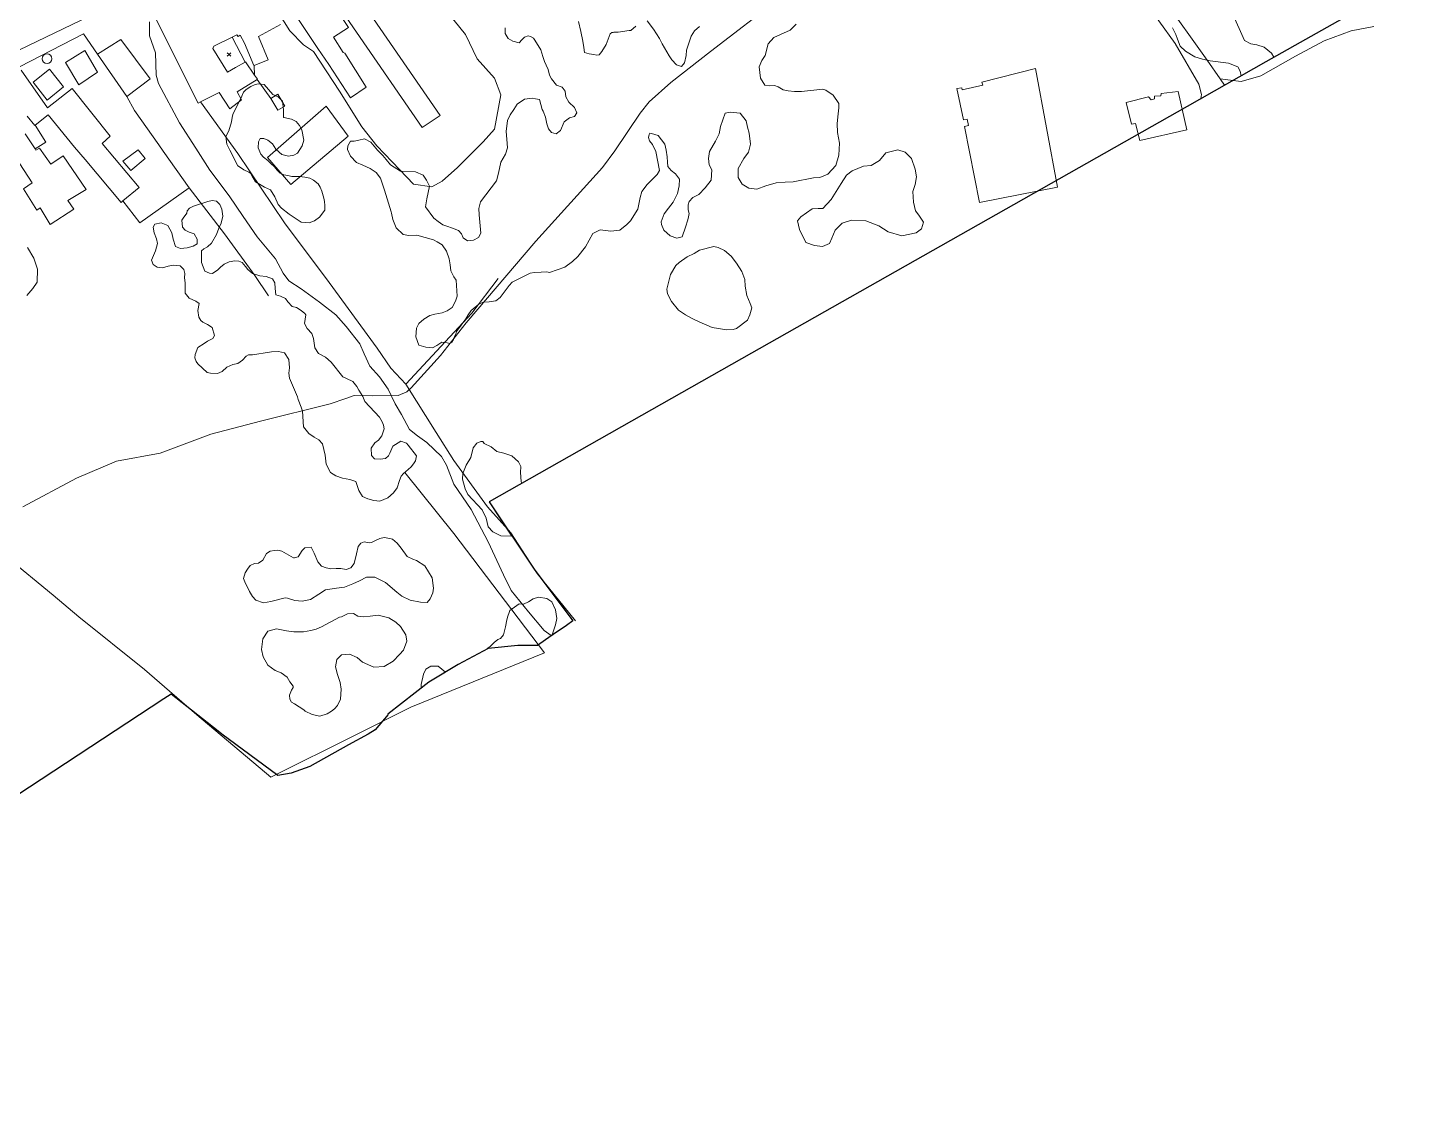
# Model space of a CAD drawing. Header units: metres. Extents: x 4652992 to 4879070, y 2074171 to 2309877.
# Drawn here: x 4653204.8 to 4653426, y 2306194.3 to 2306363.3 of the extents above; entities that cross this region are included whole.
import ezdxf

# ---------------------------------------------------------------- set-up
doc = ezdxf.new("R2010")
doc.units = ezdxf.units.M
doc.header["$MEASUREMENT"] = 0
doc.linetypes.add('DGN Style 3', pattern=[92.779933, 66.271381, -26.508552])
doc.layers.get('0').update_dxf_attribs({"color": 4, "lineweight": 0})
for name, color, linetype, lineweight in [('Level 1', 2, 'Continuous', 0), ('Level 18', 5, 'Continuous', 0), ('Level 19', 38, 'DGN Style 3', 0), ('Level 20', 30, 'DGN Style 3', 0), ('Level 30', 5, 'Continuous', 0), ('Level 31', 38, 'Continuous', 0), ('Level 35', 4, 'Continuous', 0), ('Level 37', 3, 'Continuous', 0), ('Level 38', 3, 'Continuous', 0), ('Level 40', 1, 'Continuous', 0), ('Level 53', 5, 'Continuous', 0), ('Level 61', 4, 'Continuous', 0), ('Level 62', 4, 'Continuous', 0), ('Level 63', 3, 'Continuous', 0)]:
    doc.layers.add(name, color=color, linetype=linetype, lineweight=lineweight)
doc.layers.add('Limite', color=38, linetype='Continuous', lineweight=0, plot=False)

# ---------------------------------------------------------------- blocks, each defined once
blk = doc.blocks.new('POSTE')
at = {"color": 0, "linetype": 'ByBlock', "lineweight": -2}
blk.add_circle((0, 0), 0.770001, dxfattribs=at)
blk = doc.blocks.new('COTA')
at = {"color": 0, "linetype": 'ByBlock', "lineweight": -2, "ltscale": 10}
for p, q in [((0, 0), (-1.419522, -1.408457)), ((-1.408457, 1.419522), (0, 0)), ((1.419522, 1.408457), (0, 0)), ((0, 0), (1.408457, -1.419522))]:
    blk.add_line(p, q, dxfattribs=at)

msp = doc.modelspace()

# ---------------------------------------------------------------- linework, layer by layer
at = {"layer": 'Level 1'}
msp.add_polyline3d([(4653204.031679, 2306287.321902, 1454), (4653212.556277, 2306291.873476, 1453.24), (4653218.892702, 2306294.593691, 1453.04), (4653225.828676, 2306295.867312, 1453), (4653233.86011, 2306298.854311, 1452.08), (4653241.747683, 2306300.944887, 1451.8), (4653252.773073, 2306303.707522, 1452), (4653255.267275, 2306304.540285, 1451.5), (4653256.621096, 2306304.982912, 1451.36), (4653257.82593, 2306305.062685, 1451.36), (4653259.555727, 2306304.946902, 1451.34), (4653263.562502, 2306305.03229, 1451.3), (4653264.934084, 2306305.565493, 1451.3), (4653265.624331, 2306306.21509, 1451.3), (4653270.271914, 2306311.345522, 1451.24), (4653274.351076, 2306316.518313, 1451), (4653285.403078, 2306329.505312, 1450), (4653296.014895, 2306341.201296, 1449), (4653297.978884, 2306343.823733, 1448), (4653301.968874, 2306349.833681, 1447.64), (4653303.383303, 2306351.627505, 1447.5), (4653306.858889, 2306354.682314, 1447.4), (4653313.14789, 2306359.589907, 1447), (4653324.294314, 2306368.19208, 1446.44)], dxfattribs=at)
at = {"layer": 'Level 18', "color": 30}
msp.add_polyline3d([(4653340.408606, 2306435.190254, 1450.775027), (4653339.851278, 2306434.783627, 1450.823791), (4653328.206245, 2306428.939916, 1451.407923), (4653321.815818, 2306425.509451, 1451.534385), (4653308.189986, 2306418.085794, 1452.056872), (4653297.661772, 2306411.918107, 1452.390297), (4653285.045483, 2306404.534946, 1453.098137), (4653275.460515, 2306399.226903, 1453.6304), (4653266.195523, 2306393.92863, 1454.245503), (4653258.784715, 2306389.572793, 1454.653805), (4653257.704994, 2306388.938167, 1454.711617), (4653257.288772, 2306388.711438, 1454.750172), (4653250.64433, 2306385.092011, 1455.29055), (4653248.661377, 2306383.855744, 1455.491051), (4653241.661704, 2306379.491816, 1455.878219), (4653235.19862, 2306375.462423, 1456.464015), (4653221.741491, 2306368.704719, 1457.398463), (4653196.330299, 2306356.425816, 1459.267116)], dxfattribs=at)
at = {"layer": 'Level 19', "linetype": 'DGN Style 3'}
for points in [[(4653343.339358, 2306437.328532, 1450.681655), (4653344.534297, 2306434.210698, 1451.012283), (4653352.204446, 2306422.832644, 1450.718973), (4653359.718696, 2306410.303063, 1449.495199), (4653366.41981, 2306396.825593, 1447.533772), (4653369.58268, 2306391.317311, 1446.854991), (4653374.864714, 2306382.520498, 1446.011943), (4653376.84478, 2306379.30609, 1445.761241), (4653379.048791, 2306375.984715, 1445.590678), (4653384.067033, 2306369.223579, 1445.763451), (4653391.951384, 2306358.221065, 1446.983076), (4653393.985099, 2306355.265102, 1447.295351), (4653394.691287, 2306354.238672, 1447.403785)], [(4653390.940933, 2306352.113971, 1447.372605), (4653391.025296, 2306352.754334, 1447.31436), (4653390.635454, 2306354.435633, 1447.1487), (4653386.875346, 2306360.881392, 1446.320753), (4653380.425064, 2306369.792, 1445.757188), (4653377.437346, 2306373.940986, 1445.66634), (4653375.888661, 2306376.172091, 1445.549727), (4653373.151614, 2306380.564029, 1445.919298), (4653369.523049, 2306386.254513, 1446.37496), (4653363.786217, 2306396.055738, 1447.570466), (4653359.157889, 2306405.185039, 1448.951366), (4653356.122432, 2306411.44797, 1449.681642), (4653353.703472, 2306416.084423, 1450.18361), (4653350.130436, 2306421.605748, 1450.683099), (4653346.570416, 2306426.485693, 1450.849069), (4653342.356613, 2306432.746426, 1450.984057), (4653340.408606, 2306435.190254, 1450.775027)]]:
    msp.add_polyline3d(points, dxfattribs=at)
at = {"layer": 'Level 20', "linetype": 'Continuous'}
for points in [[(4653287.869029, 2306266.898206, 1454.889867), (4653286.748231, 2306267.726748, 1454.889867), (4653284.27249, 2306270.697881, 1454.889867), (4653281.512225, 2306274.066269, 1455.089867), (4653280.273754, 2306276.545296, 1455.089867), (4653277.86825, 2306281.770256, 1455.089867), (4653275.149237, 2306286.927525, 1454.889867), (4653272.396305, 2306290.947994, 1454.489867), (4653271.257434, 2306293.937462, 1454.289867), (4653270.458429, 2306295.305801, 1454.089867), (4653268.114887, 2306297.537278, 1453.689867), (4653266.625571, 2306298.589348, 1453.289867), (4653265.369454, 2306299.637434, 1452.689867), (4653264.123049, 2306301.994846, 1452.289867), (4653263.123073, 2306303.661516, 1451.889867), (4653262.000511, 2306306.028435, 1451.889867), (4653260.617189, 2306307.971721, 1452.089867), (4653259.080622, 2306309.673016, 1452.289867), (4653258.165166, 2306311.594141, 1452.689867), (4653257.476615, 2306313.189658, 1452.889867), (4653255.336203, 2306315.970393, 1453.089867), (4653253.7055, 2306317.804451, 1453.489867), (4653251.124861, 2306319.824468, 1454.089867), (4653248.204155, 2306321.949089, 1454.489867), (4653246.253597, 2306323.192744, 1454.889867), (4653245.335263, 2306324.394657, 1455.089867), (4653244.093643, 2306326.69665, 1455.489867), (4653241.220438, 2306330.210634, 1456.089867), (4653238.999027, 2306333.437508, 1456.689867), (4653236.791224, 2306336.710922, 1457.289867), (4653233.717592, 2306340.783812, 1457.889867), (4653231.459138, 2306344.266263, 1458.289867), (4653228.876054, 2306348.287439, 1458.689867), (4653225.540482, 2306354.527669, 1458.889867), (4653225.195102, 2306355.821672, 1458.889867), (4653225.06413, 2306359.37365, 1458.889867), (4653224.123593, 2306362.061871, 1458.889867), (4653224.131477, 2306364.306716, 1458.289867)], [(4653418.402404, 2306363.584614, 1446.413834), (4653414.756744, 2306362.887546, 1446.613835), (4653410.518452, 2306361.265837, 1447.013835), (4653405.928992, 2306358.852679, 1447.113835), (4653400.429326, 2306355.729769, 1447.513835), (4653397.321581, 2306354.834618, 1447.613835), (4653396.035987, 2306355.00049, 1447.491118), (4653393.985099, 2306355.265102, 1447.295351)]]:
    msp.add_polyline3d(points, dxfattribs=at)
at = {"layer": 'Level 30', "color": 1, "flags": 128}
for points, elevation in [([(4653210.472392, 2306353.971307), (4653207.900385, 2306351.874937), (4653205.658484, 2306354.734987), (4653208.277395, 2306356.784882), (4653210.472392, 2306353.971307)], 1461.933044), ([(4653223.443787, 2306342.604333), (4653221.151269, 2306340.732901), (4653219.919782, 2306342.175157), (4653222.340318, 2306343.99091), (4653223.443787, 2306342.604333)], 1461.133045)]:
    msp.add_lwpolyline(points, dxfattribs=dict(at, elevation=elevation))
at = {"layer": 'Level 30', "color": 1}
for points in [[(4653246.220828, 2306377.19245, 1459.0383), (4653246.482189, 2306376.586707, 1459.0383), (4653246.827981, 2306376.763563, 1459.0383), (4653247.318853, 2306376.098411, 1459.6383), (4653255.709772, 2306363.405329, 1459.7383), (4653253.316591, 2306361.85413, 1459.4383), (4653254.876474, 2306359.44865, 1458.9383), (4653255.094358, 2306359.336121, 1458.8383), (4653258.514194, 2306353.93389, 1458.8383), (4653256.003579, 2306352.267301, 1458.7383), (4653252.580056, 2306357.518398, 1458.7383), (4653250.838234, 2306360.055776, 1459.2383), (4653242.254555, 2306372.968588, 1459.4383), (4653244.335281, 2306374.321241, 1459.6383), (4653243.335097, 2306375.744182, 1459.1383), (4653246.220828, 2306377.19245, 1459.0383)], [(4653244.917815, 2306363.901124, 1460.133), (4653241.424529, 2306362.001041, 1460.133), (4653242.930463, 2306358.297769, 1459.633), (4653240.727858, 2306357.382904, 1459.731592), (4653240.696402, 2306357.369838, 1459.733), (4653239.185979, 2306360.907728, 1460.033), (4653238.526471, 2306362.202766, 1460.633), (4653238.197295, 2306361.980442, 1460.633), (4653238.007831, 2306362.231616, 1460.633), (4653237.247466, 2306361.858974, 1460.633), (4653234.346695, 2306360.437356, 1460.633), (4653234.151475, 2306360.046095, 1460.633), (4653236.480302, 2306356.328615, 1460.433), (4653237.79211, 2306357.050292, 1460.033), (4653239.318114, 2306357.927049, 1460.033), (4653239.376244, 2306357.960447, 1460.033), (4653240.809821, 2306355.836025, 1460.033), (4653241.246452, 2306355.18898, 1460.033), (4653241.192207, 2306355.155618, 1460.027947), (4653238.026255, 2306353.208469, 1459.733), (4653238.711242, 2306351.926551, 1459.433), (4653236.857261, 2306350.494403, 1459.433), (4653235.154162, 2306353.091784, 1461.433), (4653232.219584, 2306351.595735, 1460.902868), (4653231.832829, 2306351.398567, 1460.833), (4653225.215989, 2306364.572904, 1460.833)], [(4653215.876646, 2306356.337432, 1462.333045), (4653212.896093, 2306354.293754, 1462.233044), (4653210.776969, 2306357.849249, 1462.433044), (4653213.841594, 2306359.751366, 1462.433044), (4653215.876646, 2306356.337432, 1462.333045)], [(4653203.74698, 2306356.622089, 1463.033), (4653207.956644, 2306350.652914, 1463.233), (4653211.880406, 2306353.746604, 1462.133), (4653217.891687, 2306346.177318, 1461.633), (4653216.615181, 2306345.01691, 1462.133), (4653222.495847, 2306338.030023, 1460.333), (4653219.912946, 2306335.873178, 1460.333), (4653219.656848, 2306335.659324, 1460.333), (4653213.926811, 2306342.452116, 1461.633), (4653212.250234, 2306344.425957, 1463.033), (4653208.055816, 2306349.553357, 1463.133), (4653206.0059, 2306347.907595, 1462.751006)], [(4653364.690373, 2306356.877451, 1452.1383), (4653368.190465, 2306338.08409, 1452.0383), (4653355.82848, 2306335.648917, 1452.3383), (4653353.409734, 2306347.691267, 1451.6383), (4653354.087412, 2306347.861058, 1451.9383), (4653353.856347, 2306348.854453, 1451.9383), (4653353.276368, 2306348.746432, 1451.9383), (4653352.207689, 2306353.70081, 1451.7383), (4653352.999632, 2306353.852605, 1451.7383), (4653353.073337, 2306353.533342, 1451.7383), (4653356.32149, 2306354.231803, 1452.2383), (4653356.1652, 2306354.736147, 1452.2383), (4653364.690373, 2306356.877451, 1452.1383)], [(4653387.339917, 2306353.259567, 1450.7383), (4653388.708334, 2306347.166107, 1450.8383), (4653381.228813, 2306345.458578, 1451.2383), (4653380.543685, 2306348.186018, 1451.2383), (4653379.909688, 2306348.048547, 1450.9383), (4653379.086943, 2306351.520341, 1450.8383), (4653382.615365, 2306352.388268, 1451.6383), (4653383.06173, 2306351.942399, 1451.6383), (4653383.60213, 2306352.06982, 1451.4383), (4653383.589294, 2306352.485203, 1451.4383), (4653384.602311, 2306352.574736, 1451.2383), (4653384.627333, 2306352.91924, 1451.1383), (4653387.339917, 2306353.259567, 1450.7383)], [(4653255.630033, 2306346.184842, 1458.733), (4653246.572577, 2306338.504266, 1458.733), (4653242.822583, 2306342.788273, 1458.833), (4653252.152638, 2306350.921986, 1458.833), (4653255.630033, 2306346.184842, 1458.733)], [(4653206.0059, 2306347.907595, 1462.751006), (4653205.909274, 2306347.830019, 1462.733), (4653204.720986, 2306349.314183, 1462.933)], [(4653204.425146, 2306346.529868, 1462.333), (4653205.963849, 2306344.140468, 1462.609313), (4653206.095755, 2306343.935635, 1462.633), (4653206.676465, 2306344.250285, 1462.333), (4653208.480435, 2306341.704239, 1462.533), (4653210.416049, 2306343.052955, 1461.833), (4653214.057337, 2306337.711172, 1461.033), (4653211.192131, 2306335.936271, 1461.133), (4653212.115143, 2306334.600584, 1461.033), (4653208.361895, 2306332.125123, 1461.033), (4653206.789534, 2306334.790556, 1461.933), (4653206.236123, 2306334.428673, 1461.933), (4653204.1149, 2306337.806503, 1462.032751)], [(4653204.109603, 2306337.814938, 1462.033), (4653205.507091, 2306338.731966, 1462.233), (4653203.536373, 2306341.756186, 1462.633)]]:
    msp.add_polyline3d(points, dxfattribs=at)
at = {"layer": 'Level 31'}
msp.add_polyline3d([(4653245.612699, 2306350.938277, 1458.781954), (4653244.513231, 2306350.312645, 1458.781954), (4653243.352716, 2306352.111359, 1458.981954), (4653244.488305, 2306352.834515, 1458.981954), (4653245.612699, 2306350.938277, 1458.781954)], dxfattribs=at)
at = {"layer": 'Level 35'}
msp.add_line((4653196.577488, 2306353.592644, 1461.681953), (4653213.652884, 2306362.3867, 1460.881953), dxfattribs=at)
at = {"layer": 'Level 37', "extrusion": (0.018262165752747, -0.0078084629679448, 0.9998027411485216), "elevation": 68427.90509, "flags": 128}
msp.add_lwpolyline([(3950021.033666, -3371112.866948), (3950012.852632, -3371107.834421), (3950014.962877, -3371104.012401)], dxfattribs=at)
at = {"layer": 'Level 37', "extrusion": (0.2585713810341657, -0.1976986090120676, 0.9455453986481971), "elevation": 748621.609568, "flags": 128}
msp.add_lwpolyline([(4658477.307969, -2170272.224139), (4658492.633464, -2170273.760283), (4658499.523244, -2170273.760283)], dxfattribs=at)
at = {"layer": 'Level 37'}
for points in [[(4653213.652884, 2306362.3867, 1460.881953), (4653215.867409, 2306359.184955, 1460.817481), (4653220.522616, 2306352.454489, 1460.681953), (4653221.734322, 2306350.218882, 1461.381953), (4653225.624904, 2306344.769371, 1461.381953), (4653226.301624, 2306343.758279, 1459.581954), (4653230.43959, 2306337.974681, 1459.081954), (4653235.999899, 2306330.654203, 1457.781954), (4653240.850797, 2306324.063942, 1456.581954), (4653242.988271, 2306320.817151, 1455.981954)], [(4653215.867409, 2306359.184955, 1460.817481), (4653219.578206, 2306361.475859, 1460.889867), (4653224.250469, 2306355.266303, 1460.489867), (4653220.522616, 2306352.454489, 1460.681953)], [(4653232.219584, 2306351.595735, 1459.072247), (4653238.124975, 2306343.384369, 1458.981954), (4653245.559438, 2306332.411138, 1456.981954), (4653252.658192, 2306322.916311, 1455.881953), (4653260.266457, 2306312.493538, 1453.981954), (4653262.406204, 2306309.334045, 1453.581954), (4653264.822635, 2306306.798422, 1453.281954), (4653269.614801, 2306299.141352, 1455.081954), (4653272.391105, 2306294.676375, 1455.681953), (4653277.745648, 2306287.357062, 1456.281954), (4653281.431027, 2306283.191142, 1456.381953), (4653285.613373, 2306276.75089, 1456.681953), (4653291.698625, 2306269.255867, 1455.881953)], [(4653140.455416, 2306314.804275, 1465.481954), (4653151.910887, 2306323.045444, 1465.081954), (4653157.332414, 2306318.670294, 1465.081954), (4653174.897168, 2306302.766243, 1461.181953), (4653181.536072, 2306296.379013, 1459.481954), (4653188.780227, 2306290.13528, 1458.081954), (4653194.952585, 2306285.451231, 1456.381953), (4653199.034694, 2306282.059714, 1455.881953), (4653201.400007, 2306279.450965, 1456.781954), (4653208.865867, 2306273.329849, 1458.281954), (4653212.931341, 2306269.900289, 1458.581954), (4653223.328663, 2306261.543917, 1458.581954), (4653231.659948, 2306254.319943, 1458.781954), (4653243.399379, 2306244.46811, 1458.281954), (4653256.972347, 2306251.219051, 1457.529578), (4653265.597245, 2306255.555875, 1457.057837), (4653286.790482, 2306264.167829, 1455.987729), (4653272.42518, 2306283.109751, 1455.633687), (4653264.612583, 2306292.783585, 1455.468487)]]:
    msp.add_polyline3d(points, dxfattribs=at)
at = {"layer": 'Level 38'}
for p, q in [((4653240.809821, 2306355.836025, 1459.281954), (4653240.727858, 2306357.382904, 1459.281954)), ((4653243.352716, 2306352.111359, 1458.582), (4653241.192207, 2306355.155618, 1459.1882))]:
    msp.add_line(p, q, dxfattribs=at)
msp.add_polyline3d([(4653270.656767, 2306366.736654, 1457.782), (4653274.246937, 2306362.274401, 1456.982), (4653276.105668, 2306358.412748, 1456.982), (4653278.873614, 2306355.355619, 1456.982), (4653279.862005, 2306352.695223, 1457.082), (4653278.842721, 2306347.273369, 1457.282), (4653277.074453, 2306345.287325, 1457.282), (4653273.002772, 2306341.173588, 1457.282), (4653270.557851, 2306339.038263, 1457.282), (4653268.895492, 2306338.136865, 1457.382), (4653266.037896, 2306338.565024, 1457.282), (4653263.836169, 2306340.804943, 1457.782), (4653260.209509, 2306344.624032, 1457.982), (4653257.817381, 2306347.621404, 1457.882), (4653254.286585, 2306353.326494, 1458.282), (4653250.121546, 2306359.602306, 1458.682), (4653248.57703, 2306360.668798, 1458.982), (4653246.390391, 2306362.890216, 1458.982), (4653241.881779, 2306370.047585, 1458.982)], dxfattribs=at)
at = {"layer": 'Level 40', "color": 3, "flags": 128}
for points, elevation in [([(4653311.409072, 2306328.084743), (4653313.683115, 2306328.640162), (4653314.360288, 2306328.509098), (4653315.377751, 2306328.019362), (4653316.431466, 2306327.112669), (4653317.272113, 2306326.012951), (4653318.125423, 2306324.67651), (4653318.583712, 2306323.416506), (4653318.612424, 2306322.356764), (4653318.914071, 2306320.892777), (4653319.428812, 2306319.621789), (4653319.703458, 2306318.924375), (4653319.371671, 2306317.81722), (4653319.027228, 2306316.946781), (4653317.253392, 2306315.650183), (4653316.74717, 2306315.455323), (4653315.687534, 2306315.426162), (4653314.378566, 2306315.620981), (4653313.419166, 2306315.806701), (4653312.549049, 2306316.150849), (4653311.418661, 2306316.662518), (4653310.2428, 2306317.241557), (4653309.179817, 2306317.798742), (4653308.036826, 2306318.547117), (4653306.957861, 2306319.927337), (4653306.319421, 2306321.163696), (4653306.225089, 2306321.884754), (4653306.797824, 2306324.23364), (4653307.657755, 2306325.648425), (4653308.162256, 2306326.136411), (4653309.442457, 2306327.001321), (4653310.544101, 2306327.549411), (4653311.409072, 2306328.084743)], 1456.592086), ([(4653271.067541, 2306261.098233), (4653268.422023, 2306259.514436), (4653267.243893, 2306258.592016), (4653267.213507, 2306259.164127), (4653267.580187, 2306260.773848), (4653267.951347, 2306261.569417), (4653268.751861, 2306262.064925), (4653269.94116, 2306262.051371), (4653271.067541, 2306261.098233)], 1460.5)]:
    msp.add_lwpolyline(points, dxfattribs=dict(at, elevation=elevation))
at = {"layer": 'Level 40', "color": 3}
for points in [[(4653326.744431, 2306363.907141, 1453.592086), (4653325.749681, 2306362.970303, 1453.592086), (4653324.222697, 2306362.317103, 1453.592086), (4653323.173306, 2306361.797366, 1453.592086), (4653322.309149, 2306360.835245, 1453.592086), (4653321.807017, 2306358.944792, 1453.592086), (4653321.298277, 2306358.184922, 1453.592086), (4653320.869485, 2306357.138534, 1453.592086), (4653321.071084, 2306355.3829, 1453.592086), (4653321.75611, 2306354.256511, 1453.592086), (4653322.417652, 2306354.173696, 1453.592086), (4653323.278688, 2306354.187811, 1453.592086), (4653323.871364, 2306353.982793, 1453.592086), (4653324.639528, 2306353.517942, 1453.592086), (4653325.4668, 2306353.357887, 1453.592086), (4653326.485126, 2306353.25122, 1453.592086), (4653327.572325, 2306353.266757, 1453.592086), (4653330.937024, 2306353.593933, 1454.592086), (4653331.45035, 2306353.449508, 1454.592086), (4653332.610112, 2306352.683784, 1454.592086), (4653333.477956, 2306351.342954, 1454.592086), (4653333.481958, 2306350.665484, 1454.592086), (4653333.383473, 2306349.692042, 1454.592086), (4653333.218884, 2306348.144891, 1454.592086), (4653333.30542, 2306346.729584, 1454.592086), (4653333.610702, 2306345.046348, 1454.592086), (4653333.509121, 2306343.125984, 1454.592086), (4653333.014856, 2306341.507152, 1454.592086), (4653331.754744, 2306340.126724, 1454.592086), (4653330.480866, 2306339.606206, 1454.592086), (4653329.482088, 2306339.573882, 1454.592086), (4653326.252333, 2306338.903558, 1456.592086), (4653324.987859, 2306338.878306, 1456.592086), (4653323.568092, 2306338.748135, 1456.592086), (4653321.899222, 2306338.261255, 1456.592086), (4653320.498904, 2306337.767395, 1456.592086), (4653319.224723, 2306337.923989, 1456.592086), (4653318.173124, 2306338.532408, 1456.592086), (4653317.525947, 2306339.602443, 1456.592086), (4653317.534913, 2306341.040374, 1456.592086), (4653318.426505, 2306342.622406, 1456.592086), (4653319.157002, 2306343.605755, 1456.592086), (4653319.49598, 2306344.889788, 1456.592086), (4653319.295252, 2306346.638124, 1456.592086), (4653318.986525, 2306347.59758, 1456.592086), (4653318.772919, 2306348.583606, 1456.592086), (4653317.853091, 2306349.806289, 1455.092086), (4653316.26372, 2306349.978569, 1455.092086), (4653315.466134, 2306349.817324, 1455.092086), (4653314.728729, 2306347.707338, 1454.592086), (4653314.501014, 2306346.5333, 1454.592086), (4653313.917033, 2306345.383068, 1454.592086), (4653312.962526, 2306343.718007, 1454.592086), (4653312.795142, 2306342.622474, 1454.592086), (4653312.913937, 2306341.606903, 1454.592086), (4653313.344218, 2306340.801751, 1454.592086), (4653313.214494, 2306339.202587, 1454.592086), (4653312.292381, 2306337.937215, 1454.592086), (4653311.260251, 2306336.918719, 1454.592086), (4653310.307597, 2306336.426277, 1454.592086), (4653309.729391, 2306335.771126, 1454.592086), (4653309.584683, 2306335.25768, 1454.592086), (4653309.615199, 2306334.484714, 1454.592086), (4653309.76642, 2306333.868867, 1454.592086), (4653309.665191, 2306333.346995, 1454.592086), (4653309.528917, 2306332.877025, 1454.592086), (4653309.170706, 2306331.728042, 1454.592086), (4653308.641167, 2306330.160968, 1454.592086), (4653307.791011, 2306329.964521, 1454.592086), (4653306.737725, 2306330.348873, 1454.592086), (4653305.742207, 2306331.263522, 1454.592086), (4653305.372301, 2306332.147325, 1454.592086), (4653305.317791, 2306332.563978, 1454.592086), (4653305.788292, 2306333.82658, 1454.592086), (4653306.460611, 2306334.734257, 1454.592086), (4653307.184841, 2306335.677, 1454.592086), (4653307.906464, 2306337.07144, 1454.592086), (4653308.186148, 2306338.280666, 1454.592086), (4653308.206254, 2306339.314515, 1454.592086), (4653307.567042, 2306340.205231, 1454.592086), (4653306.895392, 2306340.696153, 1454.592086), (4653306.387927, 2306341.33577, 1454.592086), (4653306.297077, 2306342.030114, 1454.592086), (4653306.239972, 2306342.898391, 1454.592086), (4653306.121221, 2306343.913936, 1454.592086), (4653305.863603, 2306344.911225, 1454.592086), (4653304.813673, 2306346.242279, 1454.592086), (4653303.775905, 2306346.577533, 1454.092086), (4653303.51486, 2306346.628046, 1454.092086), (4653303.385633, 2306346.427316, 1454.092086), (4653303.292765, 2306345.948666, 1454.092086), (4653303.460943, 2306345.419499, 1454.092086), (4653303.933677, 2306344.831395, 1454.092086), (4653304.444074, 2306343.739365, 1454.092086), (4653305.02065, 2306340.702932, 1455.092086), (4653304.676958, 2306340.093153, 1455.092086), (4653303.891653, 2306339.298313, 1455.092086), (4653303.106343, 2306338.503466, 1455.092086), (4653302.253578, 2306337.360968, 1455.092086), (4653301.981195, 2306336.42175, 1455.092086), (4653301.618644, 2306334.553108, 1455.092086), (4653300.42028, 2306332.69976, 1456.592086), (4653299.860519, 2306332.133195, 1456.592086), (4653298.739706, 2306331.225275, 1456.592086), (4653297.319967, 2306331.095114, 1456.592086), (4653295.647239, 2306331.283884, 1456.592086), (4653294.455256, 2306330.704696, 1456.592086), (4653293.323974, 2306328.583926, 1456.592086), (4653292.0853, 2306327.068845, 1456.592086), (4653291.214879, 2306326.292401, 1456.592086), (4653290.042238, 2306325.349465, 1456.592086), (4653287.563915, 2306324.550349, 1456.092086), (4653287.173442, 2306324.625932, 1456.092086), (4653286.263609, 2306324.5769, 1456.092086), (4653285.215197, 2306324.509664, 1456.092086), (4653284.522295, 2306324.418641, 1456.092086), (4653281.667167, 2306322.972573, 1454.592086), (4653281.209584, 2306322.474497, 1454.592086), (4653280.372924, 2306321.418012, 1454.592086), (4653279.752387, 2306320.545318, 1454.592086), (4653279.068956, 2306320.045822, 1454.592086), (4653278.001398, 2306319.891457, 1454.592086), (4653277.081164, 2306319.79883, 1454.592086), (4653276.388026, 2306319.481725, 1454.592086), (4653275.160027, 2306318.500968, 1454.592086), (4653274.660198, 2306317.785399, 1454.592086), (4653274.316136, 2306317.17506, 1454.592086), (4653272.852177, 2306315.174365, 1454.092086), (4653272.724156, 2306314.747516, 1454.092086), (4653272.517565, 2306314.38104, 1454.092086), (4653272.337581, 2306313.919083, 1454.092086), (4653272.070575, 2306313.473972, 1454.092086), (4653271.802315, 2306313.254923, 1454.092086), (4653271.1491, 2306313.410493, 1454.592086)], [(4653292.19267, 2306364.372353, 1455.092086), (4653292.55756, 2306362.769261, 1455.092086), (4653292.895883, 2306361.261429, 1455.092086), (4653293.014453, 2306360.246839, 1455.092086), (4653293.128527, 2306359.433808, 1453.592086), (4653293.860145, 2306359.247086, 1453.592086), (4653294.600216, 2306359.103901, 1453.592086), (4653295.122622, 2306359.002829, 1453.592086), (4653295.496242, 2306359.066061, 1453.592086), (4653295.910824, 2306359.573092, 1453.592086), (4653296.582747, 2306360.707912, 1453.592086), (4653297.225453, 2306362.390421, 1453.592086), (4653297.493814, 2306362.609528, 1453.592086), (4653297.676397, 2306362.619376, 1453.592086), (4653297.771912, 2306362.646067, 1453.592086), (4653298.502243, 2306362.685458, 1453.592086), (4653300.222819, 2306362.93981, 1453.592086), (4653300.49247, 2306362.932814, 1453.592086), (4653301.305993, 2306363.633668, 1453.592086)], [(4653303.092857, 2306364.462407, 1453.592086), (4653304.100621, 2306363.138192, 1453.592086), (4653305.031081, 2306361.648227, 1453.592086), (4653305.453431, 2306360.7986, 1453.592086), (4653306.577557, 2306358.909743, 1453.592086), (4653306.998623, 2306358.286203, 1453.592086), (4653307.742644, 2306357.464655, 1453.592086), (4653308.509409, 2306357.22596, 1453.592086), (4653308.984403, 2306357.811666, 1453.592086), (4653309.247552, 2306358.935258, 1453.592086), (4653309.32941, 2306359.822874, 1453.592086), (4653310.063682, 2306362.01745, 1452.092086), (4653310.590461, 2306362.866163, 1452.092086), (4653311.405708, 2306363.568527, 1452.092086)], [(4653395.875931, 2306365.741664, 1451.592086), (4653397.861677, 2306361.32205, 1451.092086), (4653398.870297, 2306360.83689, 1451.092086), (4653399.821164, 2306360.652976, 1451.092086), (4653400.963309, 2306360.258019, 1451.092086), (4653402.11995, 2306359.338109, 1451.092086), (4653402.533538, 2306358.681564, 1451.092086)], [(4653271.1491, 2306313.410493, 1454.592086), (4653270.48847, 2306313.493264, 1454.592086), (4653269.709599, 2306312.967079, 1454.592086), (4653269.051467, 2306312.598044, 1454.592086), (4653267.982638, 2306312.669584, 1454.592086), (4653266.877536, 2306313.01894, 1454.592086), (4653266.366466, 2306314.336446, 1454.592086), (4653266.48943, 2306315.666571, 1454.592086), (4653266.858855, 2306316.407399, 1454.592086), (4653267.62802, 2306317.115962, 1454.592086), (4653268.597675, 2306317.695445, 1454.592086), (4653269.40436, 2306317.90031, 1454.592086), (4653270.575758, 2306318.124828, 1454.592086), (4653271.355856, 2306318.4251, 1454.592086), (4653272.143146, 2306318.994753, 1454.592086), (4653272.693648, 2306319.971272, 1454.592086), (4653272.941055, 2306320.780815, 1454.592086), (4653272.783953, 2306323.313659, 1456.092086), (4653272.434384, 2306323.831628, 1456.092086), (4653271.943744, 2306324.782167, 1456.092086), (4653271.817026, 2306325.752306, 1456.092086), (4653271.681883, 2306326.679037, 1456.092086), (4653271.250244, 2306327.933317, 1456.092086), (4653270.586096, 2306328.917394, 1456.092086), (4653269.777452, 2306329.389109, 1456.092086), (4653269.160439, 2306329.688648, 1456.092086), (4653266.564788, 2306330.449996, 1459.592086), (4653265.258599, 2306330.37155, 1461.592086), (4653264.354786, 2306330.546498, 1461.592086), (4653263.265556, 2306331.606091, 1461.592086), (4653262.72502, 2306332.961499, 1461.592086), (4653262.513293, 2306333.940553, 1461.592086), (4653262.46903, 2306334.172469, 1461.592086), (4653261.405173, 2306337.604408, 1458.592086), (4653260.781826, 2306339.474622, 1458.592086), (4653260.103388, 2306340.368548, 1458.592086), (4653259.115237, 2306341.053251, 1458.592086), (4653257.955439, 2306341.546874, 1458.592086), (4653256.968534, 2306342.007032, 1458.592086), (4653256.039211, 2306342.994345, 1458.592086), (4653255.52408, 2306344.036059, 1458.592086), (4653255.598454, 2306344.649671, 1458.592086), (4653256.008963, 2306345.377653, 1458.592086), (4653256.587618, 2306345.35538, 1458.592086), (4653257.33793, 2306345.524171, 1458.592086), (4653258.2263, 2306345.711101, 1458.592086), (4653259.248012, 2306345.199371, 1458.592086), (4653260.299842, 2306343.91923, 1458.592086), (4653261.124728, 2306343.086716, 1458.592086), (4653261.672268, 2306342.442446, 1458.592086), (4653262.367505, 2306341.635009, 1458.592086), (4653263.924562, 2306340.626639, 1459.092086), (4653266.333067, 2306340.516311, 1461.092086), (4653267.523459, 2306339.973032, 1461.092086), (4653268.087043, 2306339.193468, 1461.092086), (4653268.574097, 2306338.24991, 1461.092086), (4653268.131431, 2306336.207986, 1460.092086), (4653267.933961, 2306334.966479, 1457.592086), (4653269.248113, 2306333.169273, 1457.092086), (4653269.900378, 2306332.593417, 1457.092086), (4653270.656116, 2306332.087452, 1457.092086), (4653271.289071, 2306331.875016, 1457.092086), (4653272.21685, 2306331.560553, 1457.092086), (4653273.149097, 2306331.19679, 1455.592086), (4653273.629142, 2306330.65329, 1455.592086), (4653273.910242, 2306330.013118, 1455.592086), (4653274.589244, 2306329.566276, 1455.592086), (4653275.551518, 2306329.65037, 1455.592086), (4653276.312333, 2306330.088871, 1455.592086), (4653276.672736, 2306330.785108, 1455.592086), (4653276.406278, 2306333.658163, 1456.592086), (4653276.38317, 2306334.697455, 1456.592086), (4653276.628582, 2306335.729755, 1456.592086), (4653279.177764, 2306339.054511, 1458.592086), (4653279.50765, 2306340.291618, 1458.592086), (4653279.843416, 2306342.021023, 1458.592086), (4653280.63072, 2306343.304142, 1458.592086), (4653280.918619, 2306344.325025, 1458.592086), (4653280.824636, 2306345.68894, 1458.592086), (4653280.69708, 2306346.879904, 1458.592086), (4653280.946376, 2306348.625908, 1458.592086), (4653281.347147, 2306349.535175, 1458.592086), (4653281.920807, 2306350.410979, 1458.592086), (4653282.486069, 2306351.243544, 1458.592086), (4653283.63001, 2306352.053836, 1458.592086), (4653284.883102, 2306352.171164, 1457.592086), (4653285.359241, 2306352.079032, 1457.592086), (4653286.008522, 2306351.953398, 1457.592086), (4653286.424123, 2306350.38834, 1455.592086), (4653286.599033, 2306350.129253, 1455.592086), (4653286.951396, 2306349.160099, 1455.592086), (4653287.156674, 2306348.129296, 1455.592086), (4653287.447506, 2306347.307174, 1455.592086), (4653287.919144, 2306346.720358, 1455.592086), (4653288.648712, 2306346.534129, 1455.592086), (4653289.33948, 2306347.07621, 1455.592086), (4653289.921471, 2306348.450228, 1455.592086), (4653290.759318, 2306349.053936, 1455.592086), (4653291.573156, 2306349.301896, 1455.592086), (4653291.908191, 2306349.867748, 1455.592086), (4653291.530515, 2306350.706649, 1455.592086), (4653290.658472, 2306351.551105, 1455.592086), (4653290.193987, 2306352.406786, 1455.592086), (4653290.093642, 2306353.282093, 1455.592086), (4653289.587029, 2306353.920677, 1455.592086), (4653288.709134, 2306354.270726, 1455.592086), (4653287.884117, 2306355.241183, 1455.592086), (4653287.594567, 2306355.837753, 1455.592086), (4653287.364012, 2306356.738218, 1455.592086), (4653287.047914, 2306357.430002, 1455.592086), (4653286.801779, 2306358.018156, 1455.592086), (4653286.545949, 2306358.788357, 1455.592086), (4653286.210465, 2306359.844221, 1455.592086), (4653285.281015, 2306361.368207, 1456.092086), (4653285.036336, 2306361.730615, 1456.092086), (4653284.592889, 2306361.996449, 1456.092086), (4653284.202506, 2306362.071977, 1456.092086), (4653283.623042, 2306361.869019, 1456.092086), (4653283.226766, 2306361.450579, 1456.092086), (4653282.770268, 2306360.953768, 1456.092086), (4653281.789473, 2306361.233548, 1456.092086), (4653281.015877, 2306361.65328, 1456.092086), (4653280.543391, 2306362.464847, 1456.092086), (4653280.581725, 2306363.357615, 1456.092086)], [(4653402.533538, 2306358.681564, 1451.092086), (4653401.235088, 2306357.945955, 1451.092086), (4653397.331177, 2306355.734258, 1451.092086), (4653397.15475, 2306356.469348, 1451.092086), (4653396.826318, 2306357.171076, 1451.092086), (4653395.31851, 2306357.751825, 1452.592086), (4653392.394125, 2306358.123345, 1454.592086), (4653391.169733, 2306358.360175, 1454.592086), (4653389.977659, 2306358.763939, 1454.592086), (4653388.471416, 2306359.632562, 1454.592086), (4653387.643796, 2306360.427642, 1454.592086), (4653387.225492, 2306361.547627, 1454.592086), (4653386.965177, 2306362.290687, 1454.592086), (4653386.42481, 2306363.376531, 1454.592086)], [(4653246.676664, 2306348.859435, 1460.5), (4653247.384884, 2306348.500007, 1460.5), (4653247.930452, 2306347.875561, 1460.5), (4653248.269716, 2306347.142788, 1460.5), (4653248.620932, 2306345.518191, 1460.5), (4653248.333325, 2306344.610213, 1460.5), (4653247.590438, 2306343.456768, 1460.5), (4653247.014148, 2306343.160601, 1460.5), (4653246.166067, 2306342.991165, 1460.5), (4653245.101737, 2306343.234222, 1460.5), (4653244.21991, 2306344.034974, 1460.5), (4653244.162377, 2306344.120235, 1460.5), (4653243.622764, 2306344.965936, 1460.5), (4653242.920492, 2306345.546607, 1460.5), (4653242.262866, 2306345.78507, 1460.5), (4653241.706419, 2306345.781575, 1460.5), (4653241.416794, 2306345.244624, 1460.5), (4653241.350346, 2306344.330908, 1460.5), (4653241.783815, 2306343.320425, 1460.5), (4653242.207363, 2306342.830748, 1460.5), (4653242.923528, 2306342.321497, 1460.5), (4653243.382792, 2306341.8249, 1460.5), (4653243.984897, 2306341.300655, 1460.5), (4653244.394574, 2306340.73952, 1460.5), (4653244.867734, 2306340.314355, 1460.5), (4653245.440086, 2306340.01825, 1460.5), (4653246.082862, 2306339.893841, 1460.5), (4653246.72564, 2306339.769431, 1460.5), (4653247.945723, 2306339.755676, 1460.5), (4653248.780941, 2306339.66815, 1460.5), (4653249.566569, 2306339.516092, 1460.5), (4653250.167709, 2306339.177348, 1460.5), (4653250.870048, 2306338.59662, 1460.5), (4653251.215283, 2306338.085007, 1460.5), (4653251.461333, 2306337.444322, 1460.5), (4653251.759994, 2306336.31158, 1460.5), (4653251.884027, 2306335.8057, 1460.5), (4653251.944584, 2306335.163834, 1460.5), (4653251.948605, 2306334.421703, 1460.5), (4653251.105495, 2306333.324586, 1460.5), (4653250.323848, 2306332.734519, 1460.5), (4653249.483654, 2306332.415262, 1460.5), (4653248.170261, 2306332.521219, 1460.5), (4653246.301324, 2306333.772625, 1460.5), (4653245.083157, 2306334.749775, 1460.5), (4653244.559387, 2306335.295968, 1460.5), (4653244.024693, 2306336.548542, 1460.5), (4653243.312453, 2306337.650132, 1460.5), (4653242.39689, 2306338.086809, 1460.5), (4653241.595405, 2306338.538469, 1460.5), (4653240.92982, 2306338.926758, 1460.5), (4653240.382276, 2306339.922308, 1460.5), (4653240.159094, 2306340.299091, 1460.5), (4653239.894254, 2306340.461547, 1460.5), (4653239.107671, 2306340.799116, 1460.5), (4653238.384576, 2306341.272654, 1460.5), (4653238.126684, 2306341.470827, 1460.5), (4653236.867929, 2306343.92556, 1461.5), (4653236.3856, 2306344.870137, 1461.5), (4653236.25786, 2306346.116168, 1461.5), (4653236.723383, 2306346.988301, 1461.5), (4653237.150284, 2306348.423024, 1461.5), (4653237.246367, 2306349.107579, 1461.5), (4653237.343436, 2306349.6069, 1461.5), (4653238.771598, 2306352.530219, 1463), (4653239.038434, 2306353.143249, 1463), (4653239.448564, 2306353.543917, 1463), (4653240.213477, 2306354.060555, 1463), (4653240.865727, 2306354.37744, 1463), (4653241.398398, 2306354.458987, 1463), (4653242.30167, 2306354.358042, 1463), (4653243.694913, 2306352.776735, 1461), (4653244.552255, 2306352.425659, 1461), (4653245.23319, 2306351.738387, 1461), (4653245.404704, 2306350.334949, 1461), (4653245.412639, 2306350.185277, 1461), (4653245.361132, 2306349.158285, 1461), (4653245.425559, 2306349.108782, 1461), (4653246.676664, 2306348.859435, 1460.5)], [(4653327.248076, 2306331.330066, 1455.489867), (4653326.952502, 2306332.707722, 1455.089867), (4653327.444143, 2306333.353961, 1455.089867), (4653329.240168, 2306334.641756, 1455.089867), (4653330.209249, 2306334.68171, 1455.089867), (4653330.950517, 2306334.690504, 1455.089867), (4653332.262367, 2306336.135779, 1454.289867), (4653333.84566, 2306338.646842, 1454.289867), (4653334.686392, 2306339.966874, 1454.289867), (4653335.634053, 2306340.675707, 1454.289867), (4653337.394826, 2306341.379687, 1454.289867), (4653338.605644, 2306341.521899, 1454.289867), (4653339.937189, 2306342.306191, 1454.289867), (4653340.978393, 2306343.51414, 1454.289867), (4653342.841023, 2306343.976935, 1454.289867), (4653344.028824, 2306343.60628, 1454.289867), (4653345.024329, 2306342.60711, 1454.289867), (4653345.59986, 2306340.948318, 1454.289867), (4653345.813831, 2306339.726603, 1454.289867), (4653345.585741, 2306338.513929, 1454.289867), (4653345.228171, 2306337.399333, 1454.289867), (4653345.330399, 2306335.685878, 1455.089867), (4653345.660061, 2306334.296188, 1455.089867), (4653346.195105, 2306333.605751, 1455.089867), (4653346.903132, 2306332.517893, 1455.489867), (4653346.630913, 2306331.462913, 1455.489867), (4653345.770353, 2306330.812999, 1455.489867), (4653343.469663, 2306330.35892, 1455.489867), (4653341.298255, 2306330.986721, 1455.489867), (4653339.849167, 2306331.921813, 1455.489867), (4653337.788822, 2306332.750176, 1455.489867), (4653335.509286, 2306332.808271, 1455.489867), (4653334.018922, 2306332.349693, 1455.489867), (4653332.920782, 2306331.227423, 1455.489867), (4653332.393695, 2306329.998145, 1455.489867), (4653332.005066, 2306329.111769, 1455.489867), (4653330.884685, 2306328.657372, 1455.489867), (4653329.657356, 2306328.813205, 1455.489867), (4653328.269371, 2306329.294242, 1455.489867), (4653327.248076, 2306331.330066, 1455.489867)], [(4653265.186171, 2306297.110174, 1457.592086), (4653266.511665, 2306295.437973, 1459.092086), (4653266.455858, 2306295.150566, 1459.092086), (4653266.305667, 2306294.632922, 1459.092086), (4653266.011847, 2306294.14309, 1459.092086), (4653265.622272, 2306293.671799, 1459.092086), (4653265.146245, 2306293.266953, 1459.092086), (4653264.4229, 2306292.611778, 1459.092086), (4653264.042621, 2306292.188384, 1459.092086), (4653263.768762, 2306291.545559, 1459.092086), (4653263.440453, 2306290.366517, 1459.092086), (4653262.842117, 2306289.587699, 1459.092086), (4653261.93791, 2306288.768702, 1459.092086), (4653260.697197, 2306288.263406, 1459.092086), (4653259.721056, 2306288.353053, 1459.092086), (4653258.782133, 2306288.634317, 1459.092086), (4653257.9097, 2306289.002114, 1459.092086), (4653257.349727, 2306289.955567, 1459.092086), (4653256.867535, 2306291.385945, 1460.092086), (4653255.929992, 2306291.666789, 1460.092086), (4653254.734843, 2306291.898258, 1460.092086), (4653253.710993, 2306292.245449, 1460.092086), (4653252.829219, 2306292.813285, 1460.092086), (4653252.143925, 2306294.137173, 1460.092086), (4653252.021656, 2306295.550523, 1460.092086), (4653251.58439, 2306297.340912, 1458.592086), (4653251.006812, 2306297.950131, 1458.592086), (4653250.248274, 2306298.395447, 1458.592086), (4653249.412553, 2306298.955178, 1458.592086), (4653248.583464, 2306300.060709, 1458.592086), (4653248.418954, 2306302.532574, 1461.092086), (4653248.196172, 2306303.170374, 1461.092086), (4653247.732057, 2306304.350444, 1461.092086), (4653247.624639, 2306304.81723, 1461.092086), (4653246.349971, 2306307.741293, 1459.092086), (4653246.211653, 2306308.563189, 1459.092086), (4653246.321981, 2306309.386626, 1459.092086), (4653246.228853, 2306310.696688, 1459.092086), (4653245.544048, 2306311.773447, 1459.092086), (4653244.596013, 2306312.006703, 1459.092086), (4653243.487107, 2306311.923262, 1459.092086), (4653243.181295, 2306311.883091, 1459.092086), (4653240.450472, 2306311.44754, 1458.092086), (4653239.808677, 2306311.472282, 1458.092086), (4653239.465144, 2306311.240216, 1458.092086), (4653238.893918, 2306310.60436, 1458.092086), (4653238.149592, 2306310.101546, 1458.092086), (4653237.36532, 2306309.905055, 1458.092086), (4653236.390636, 2306309.496609, 1458.092086), (4653235.666272, 2306308.84063, 1458.092086), (4653234.901967, 2306308.490974, 1458.092086), (4653233.819437, 2306308.551298, 1458.092086), (4653233.292158, 2306308.6534, 1458.092086), (4653231.811493, 2306310.04705, 1459.592086), (4653231.532496, 2306310.399019, 1459.592086), (4653231.300014, 2306310.990264, 1459.592086), (4653231.354514, 2306311.525935, 1459.592086), (4653231.816926, 2306312.628148, 1459.592086), (4653232.77887, 2306313.236381, 1459.592086), (4653233.350189, 2306313.622313, 1459.592086), (4653234.17926, 2306314.057647, 1459.592086), (4653234.415767, 2306314.508403, 1459.592086), (4653234.074357, 2306315.815871, 1459.592086), (4653233.34532, 2306316.270432, 1460.592086), (4653232.579843, 2306316.666555, 1460.592086), (4653232.282679, 2306316.92242, 1460.592086), (4653231.936442, 2306317.435695, 1460.592086), (4653231.797193, 2306318.503865, 1460.592086), (4653232.010835, 2306319.602859, 1460.592086), (4653231.493462, 2306320.000511, 1460.592086), (4653230.44146, 2306320.45209, 1460.592086), (4653229.798087, 2306321.221189, 1460.592086), (4653229.78355, 2306322.166008, 1460.592086), (4653229.770326, 2306322.86267, 1460.592086), (4653229.680165, 2306323.673378, 1460.592086), (4653229.714698, 2306324.360781, 1460.592086), (4653229.596671, 2306325.028138, 1460.592086), (4653229.011678, 2306325.587585, 1460.592086), (4653227.942455, 2306325.69543, 1460.592086), (4653227.113326, 2306325.50891, 1460.592086), (4653226.170105, 2306325.245324, 1460.592086), (4653225.348961, 2306325.354721, 1460.592086), (4653224.688364, 2306325.780073, 1460.592086), (4653224.427093, 2306326.475149, 1460.592086), (4653225.058667, 2306327.939306, 1460.592086), (4653225.386427, 2306329.115231, 1460.592086), (4653225.239247, 2306329.887341, 1460.592086), (4653224.871876, 2306330.801217, 1460.592086), (4653224.704816, 2306331.72588, 1460.592086), (4653224.998022, 2306332.214424, 1460.592086), (4653225.979667, 2306332.420979, 1460.592086), (4653227.031568, 2306331.969486, 1460.592086), (4653227.696077, 2306330.799806, 1460.592086), (4653227.901622, 2306329.818108, 1460.592086), (4653228.270325, 2306328.656088, 1460.592086), (4653229.054305, 2306328.355592, 1460.592086), (4653230.112915, 2306328.448107, 1460.592086), (4653231.056123, 2306328.711689, 1460.592086), (4653231.674325, 2306329.087763, 1460.592086), (4653231.670382, 2306329.832146, 1460.592086), (4653231.188881, 2306330.668969, 1460.592086), (4653230.443369, 2306330.912435, 1460.592086), (4653229.764193, 2306331.242206, 1460.592086), (4653229.360952, 2306331.716854, 1460.592086), (4653229.231021, 2306332.83261, 1460.592086), (4653229.48706, 2306333.130055, 1460.592086), (4653230.036291, 2306333.916037, 1460.592086), (4653230.110599, 2306334.298228, 1460.592086), (4653230.490009, 2306334.720501, 1460.592086), (4653231.098901, 2306335.048779, 1460.592086), (4653233.376333, 2306335.791845, 1459.092086), (4653234.054331, 2306335.958675, 1459.092086), (4653234.772202, 2306335.819719, 1459.092086), (4653235.272045, 2306335.32554, 1459.092086), (4653235.620333, 2306334.562621, 1459.092086), (4653235.75059, 2306333.444466, 1459.092086), (4653235.488668, 2306332.352531, 1459.092086), (4653235.139008, 2306331.575651, 1459.092086), (4653234.742808, 2306330.559368, 1459.092086), (4653233.975675, 2306329.167743, 1459.092086), (4653233.318906, 2306328.599335, 1459.092086), (4653232.756535, 2306328.261061, 1459.092086), (4653232.356359, 2306327.990753, 1459.092086), (4653232.356283, 2306326.202173, 1459.092086), (4653232.385527, 2306326.097144, 1459.092086), (4653232.647404, 2306325.400555, 1459.092086), (4653232.918592, 2306324.751841, 1459.092086), (4653233.647136, 2306324.412058, 1459.092086), (4653234.135057, 2306324.367283, 1459.092086), (4653234.992593, 2306324.946536, 1459.092086), (4653235.372837, 2306325.369766, 1459.092086), (4653235.96314, 2306325.851696, 1459.092086), (4653236.783439, 2306326.239415, 1459.092086), (4653237.652924, 2306326.369193, 1459.092086), (4653238.293737, 2306326.344505, 1459.092086), (4653238.840157, 2306326.089672, 1459.092086), (4653239.369296, 2306325.490395, 1459.092086), (4653239.725603, 2306325.023941, 1459.092086), (4653240.494062, 2306324.378325, 1459.092086), (4653241.614849, 2306324.012291, 1459.092086), (4653242.615298, 2306323.866564, 1458.092086), (4653243.641847, 2306323.518559, 1458.092086), (4653244.018664, 2306322.898281, 1458.092086), (4653244.042656, 2306321.998, 1458.092086), (4653244.191809, 2306320.973962, 1458.092086), (4653244.901488, 2306320.786809, 1458.092086), (4653245.717697, 2306320.379996, 1458.092086), (4653246.065234, 2306319.864881, 1458.092086), (4653246.768291, 2306319.131655, 1458.092086), (4653247.430052, 2306318.953775, 1458.092086), (4653248.189029, 2306318.508274, 1458.092086), (4653248.785572, 2306317.994698, 1458.092086), (4653248.949358, 2306317.813707, 1458.092086), (4653248.731786, 2306316.452016, 1457.092086), (4653249.167869, 2306315.620093, 1457.092086), (4653249.862643, 2306314.837742, 1457.092086), (4653250.154722, 2306314.033684, 1457.092086), (4653250.364174, 2306312.547931, 1457.092086), (4653250.944294, 2306311.68808, 1457.092086), (4653252.069801, 2306311.071471, 1457.092086), (4653252.96597, 2306310.299919, 1457.092086), (4653254.815115, 2306307.977433, 1456.092086), (4653255.364005, 2306307.721424, 1456.092086), (4653256.413715, 2306307.218711, 1456.092086), (4653257.013415, 2306306.453763, 1456.092086), (4653257.34334, 2306305.840866, 1456.092086), (4653257.953756, 2306304.874186, 1456.092086), (4653258.294395, 2306304.059557, 1456.092086), (4653260.627814, 2306301.579014, 1457.592086), (4653261.025042, 2306300.804808, 1457.592086), (4653261.276978, 2306300.307763, 1457.592086), (4653261.36634, 2306299.742584, 1457.592086), (4653260.998671, 2306298.618409, 1457.592086), (4653260.465692, 2306297.924698, 1457.592086), (4653259.883369, 2306297.489579, 1457.592086), (4653259.322414, 2306296.651851, 1457.592086), (4653259.347872, 2306295.501312, 1457.592086), (4653259.8397, 2306294.957778, 1457.592086), (4653260.721952, 2306294.886539, 1457.592086), (4653261.545541, 2306295.025899, 1457.592086), (4653262.07057, 2306295.422318, 1457.592086), (4653262.250428, 2306295.835771, 1457.592086), (4653262.430285, 2306296.249222, 1457.592086), (4653262.723374, 2306296.989404, 1457.592086), (4653264.013308, 2306297.73577, 1457.592086), (4653264.906251, 2306297.463232, 1457.592086), (4653265.186171, 2306297.110174, 1457.592086)], [(4653204.759404, 2306328.492046, 1462.592086), (4653205.790018, 2306326.823601, 1462.592086), (4653206.353523, 2306325.076064, 1462.592086), (4653206.2881, 2306322.998263, 1462.592086), (4653205.640877, 2306321.993573, 1462.592086), (4653204.689767, 2306320.878209, 1462.592086)], [(4653283.218152, 2306291.085786, 1459.092086), (4653277.993747, 2306288.126008, 1459.092086), (4653281.620189, 2306282.705071, 1459.092086), (4653281.541804, 2306282.686695, 1459.092086), (4653279.892722, 2306282.736946, 1459.092086), (4653278.585563, 2306283.393847, 1459.092086), (4653277.882082, 2306284.158109, 1459.092086), (4653277.520521, 2306285.528998, 1459.092086), (4653276.882939, 2306286.863611, 1459.092086), (4653274.614731, 2306289.322703, 1459.592086), (4653274.204401, 2306290.208975, 1459.592086), (4653273.781956, 2306291.725084, 1459.592086), (4653273.863326, 2306292.605748, 1459.592086), (4653274.390716, 2306293.937871, 1459.592086), (4653275.125583, 2306295.184975, 1459.592086), (4653275.462245, 2306296.688449, 1459.592086), (4653276.061685, 2306297.468739, 1459.592086), (4653276.69002, 2306297.70561, 1459.592086), (4653277.00062, 2306297.690281, 1459.592086), (4653277.221431, 2306297.383463, 1459.092086), (4653278.329227, 2306296.854985, 1459.092086), (4653279.21387, 2306296.10061, 1459.092086), (4653280.328823, 2306295.839848, 1459.092086), (4653281.591438, 2306295.415936, 1459.092086), (4653282.666974, 2306294.490025, 1459.092086), (4653283.059607, 2306293.741204, 1459.092086), (4653283.013042, 2306292.80831, 1459.092086), (4653283.090225, 2306291.35805, 1459.092086), (4653283.218152, 2306291.085786, 1459.092086)], [(4653246.967919, 2306279.268832, 1460), (4653247.137234, 2306279.236034, 1460), (4653247.700039, 2306279.42002, 1460), (4653248.360001, 2306280.405603, 1460), (4653248.797371, 2306280.848287, 1460), (4653249.755241, 2306280.955745, 1460), (4653250.267947, 2306279.977417, 1460), (4653250.827716, 2306278.638349, 1460), (4653251.395289, 2306277.942379, 1460), (4653252.16351, 2306277.676359, 1460), (4653252.886265, 2306277.477749, 1460), (4653253.720312, 2306277.550595, 1460), (4653254.486951, 2306277.577897, 1460), (4653255.333565, 2306277.413898, 1460), (4653256.087642, 2306277.678045, 1460), (4653256.625325, 2306278.335726, 1460), (4653256.988889, 2306279.906156, 1460), (4653257.208258, 2306281.035684, 1460), (4653257.667552, 2306281.591324, 1460), (4653258.173915, 2306281.786243, 1460), (4653258.96408, 2306281.633188, 1460), (4653259.324659, 2306281.680545, 1460), (4653259.898431, 2306281.921007, 1460), (4653260.674426, 2306282.298099, 1460), (4653261.35011, 2306282.460221, 1460), (4653262.264132, 2306282.341778, 1460), (4653262.704694, 2306282.197844, 1460), (4653263.407141, 2306281.592981, 1460), (4653264.065729, 2306280.762206, 1460), (4653264.986217, 2306279.47048, 1460), (4653265.901881, 2306279.058706, 1460), (4653266.500824, 2306278.825484, 1460), (4653267.802257, 2306277.987366, 1460), (4653268.951814, 2306276.065183, 1460), (4653269.163759, 2306274.441794, 1460), (4653269.077656, 2306273.696599, 1460), (4653268.654496, 2306272.723658, 1460), (4653268.195199, 2306272.167957, 1460), (4653267.146278, 2306272.195333, 1460), (4653265.509363, 2306272.512436, 1460), (4653264.175008, 2306273.181172, 1460), (4653263.359633, 2306273.807973, 1460), (4653261.547004, 2306275.331213, 1460), (4653259.895983, 2306276.178478, 1460), (4653258.553935, 2306276.204034, 1460), (4653257.440859, 2306275.599195, 1460), (4653256.406158, 2306275.096379, 1460), (4653255.078275, 2306274.591751, 1460), (4653253.816208, 2306274.426003, 1460), (4653252.069701, 2306274.178287, 1460), (4653251.00208, 2306273.506028, 1460), (4653249.664804, 2306272.651579, 1460), (4653248.324354, 2306272.383805, 1460), (4653247.173591, 2306272.489528, 1460), (4653246.010283, 2306272.832108, 1460), (4653245.67164, 2306272.897713, 1460), (4653243.352715, 2306272.300612, 1461), (4653242.205198, 2306272.113269, 1461), (4653240.998189, 2306272.522673, 1461), (4653240.465918, 2306273.093965, 1461), (4653239.977484, 2306273.890844, 1461), (4653239.226059, 2306275.440905, 1461), (4653239.031945, 2306275.946668, 1461), (4653239.330951, 2306276.883569, 1461), (4653239.676916, 2306277.460253, 1461), (4653240.079236, 2306278.026017, 1461), (4653240.786816, 2306278.357089, 1461), (4653241.439607, 2306278.406186, 1461), (4653242.112745, 2306278.860965, 1461), (4653242.670027, 2306279.923355, 1461), (4653243.275844, 2306280.332651, 1461), (4653243.939588, 2306280.438143, 1461), (4653244.468707, 2306280.45268, 1461), (4653245.144983, 2306280.321679, 1461), (4653246.967919, 2306279.268832, 1460)], [(4653288.09723, 2306267.04927, 1461.5), (4653287.851323, 2306266.886485, 1461.473121), (4653285.69482, 2306265.323934, 1461.230389), (4653282.55115, 2306265.317439, 1460.943854), (4653277.838854, 2306264.862128, 1460.512345), (4653277.719544, 2306264.798017, 1460.5), (4653277.811731, 2306264.918036, 1460.5), (4653278.18587, 2306265.170844, 1460.5), (4653278.79778, 2306265.811307, 1460.5), (4653279.374181, 2306266.266038, 1462), (4653279.841596, 2306266.445973, 1462), (4653280.275632, 2306267.011053, 1462), (4653280.632789, 2306268.294277, 1462), (4653280.845266, 2306269.389127, 1462), (4653280.96668, 2306270.01475, 1462), (4653281.18218, 2306270.568047, 1462), (4653281.294988, 2306270.870762, 1462), (4653282.781656, 2306271.93153, 1461.5), (4653283.479718, 2306271.904572, 1461.5), (4653284.248651, 2306272.242816, 1461.5), (4653284.995814, 2306272.747673, 1461.5), (4653285.858899, 2306273.013544, 1461.5), (4653287.172521, 2306272.813217, 1461.5), (4653287.935904, 2306272.286415, 1461.5), (4653288.54745, 2306270.977021, 1461.5), (4653288.773771, 2306269.633963, 1461.5), (4653288.51917, 2306268.600588, 1461.5), (4653288.079295, 2306267.170004, 1461.5), (4653288.09723, 2306267.04927, 1461.5)], [(4653246.396481, 2306259.588288, 1462.5), (4653245.967798, 2306260.294239, 1462.5), (4653245.027158, 2306260.986131, 1462.5), (4653244.088049, 2306261.394596, 1462.5), (4653242.88539, 2306262.193873, 1462.5), (4653242.18106, 2306263.519449, 1462.5), (4653241.902354, 2306264.705916, 1462.5), (4653242.121957, 2306266.418658, 1462.5), (4653242.921656, 2306267.62263, 1462.5), (4653244.292371, 2306267.979891, 1462.5), (4653245.87364, 2306267.673529, 1462.5), (4653247.029305, 2306267.506247, 1462.5), (4653248.55454, 2306267.493849, 1462.5), (4653249.729887, 2306267.719103, 1462.5), (4653250.567469, 2306267.953175, 1462.5), (4653251.426249, 2306268.296382, 1462.5), (4653254.278334, 2306269.819178, 1461), (4653254.572807, 2306269.875613, 1461), (4653255.519946, 2306270.373027, 1461), (4653256.491415, 2306270.411791, 1461), (4653257.203368, 2306269.990153, 1461), (4653258.142984, 2306269.864862, 1461), (4653259.135702, 2306270.012996, 1461), (4653260.412277, 2306270.162881, 1461), (4653262.085118, 2306269.725318, 1461), (4653263.202431, 2306269.054919, 1461), (4653263.970628, 2306268.338663, 1461), (4653264.796602, 2306267.043766, 1461), (4653264.943996, 2306266.05055, 1461), (4653264.438709, 2306264.616316, 1461), (4653263.787583, 2306263.891273, 1461), (4653262.788871, 2306262.83634, 1461), (4653261.384803, 2306262.030176, 1461), (4653259.714994, 2306261.899722, 1461), (4653257.941866, 2306262.697246, 1461), (4653257.064386, 2306263.434727, 1461), (4653255.86057, 2306263.951696, 1461), (4653254.594583, 2306263.856502, 1461), (4653253.823513, 2306263.097952, 1461), (4653253.655112, 2306261.93889, 1461), (4653253.934521, 2306260.749793, 1461), (4653254.367262, 2306259.47422, 1461), (4653254.558624, 2306258.415649, 1461), (4653254.414551, 2306256.797801, 1461), (4653253.939487, 2306255.811577, 1461), (4653253.494743, 2306255.273485, 1461), (4653253.027212, 2306254.910063, 1461), (4653252.319832, 2306254.479611, 1461), (4653251.175245, 2306254.133877, 1461), (4653249.918288, 2306254.377447, 1461), (4653248.834378, 2306254.927997, 1461), (4653248.593, 2306255.145027, 1461), (4653247.134282, 2306256.104296, 1462.5), (4653246.675309, 2306256.36312, 1462.5), (4653246.367803, 2306256.819105, 1462.5), (4653246.320823, 2306257.451117, 1462.5), (4653246.643428, 2306258.23802, 1462.5), (4653246.902426, 2306258.697479, 1462.5), (4653246.934228, 2306258.861197, 1462.5), (4653246.396481, 2306259.588288, 1462.5)]]:
    msp.add_polyline3d(points, dxfattribs=at)
at = {"layer": 'Level 53', "color": 212}
msp.add_polyline3d([(4653241.661704, 2306379.491816, 1455.878219), (4653243.448763, 2306379.565726, 1455.916341), (4653244.803085, 2306379.097229, 1456.016085), (4653246.544405, 2306377.831078, 1456.105558), (4653267.384128, 2306347.540259, 1455.878073), (4653270.246139, 2306349.431592, 1455.840058), (4653249.090796, 2306380.155288, 1455.967188), (4653248.539758, 2306381.238632, 1455.86395), (4653248.352247, 2306382.283769, 1455.716246), (4653248.661377, 2306383.855744, 1455.491051)], dxfattribs=at)
at = {"layer": 'Level 62'}
msp.add_line((4653237.247559, 2306361.858797, 1457.616802), (4653239.31802, 2306357.927226, 1457.616802), dxfattribs=at)
at = {"layer": 'Level 62', "elevation": 1460.489867, "flags": 128}
msp.add_lwpolyline([(4653206.006007, 2306347.907424), (4653207.680205, 2306345.218868), (4653205.964018, 2306344.140575)], dxfattribs=at)
at = {"layer": 'Limite', "color": 5, "linetype": 'Continuous', "lineweight": 30}
msp.add_polyline3d([(4653426.037933, 2306371.997476, 1444.486874), (4653401.235088, 2306357.945955, 1447.300754), (4653388.779697, 2306350.889558, 1447.500681), (4653318.03751, 2306310.811969, 1452.881095), (4653277.993747, 2306288.126008, 1454.863247), (4653285.144507, 2306277.436793, 1455.058268), (4653291.265966, 2306269.265505, 1454.688642), (4653290.277155, 2306268.49234, 1454.793523), (4653287.851323, 2306266.886485, 1454.875778), (4653285.69482, 2306265.323934, 1454.91392), (4653282.55115, 2306265.317439, 1455.31554), (4653277.838854, 2306264.862128, 1455.441213), (4653273.111554, 2306262.321925, 1455.659515), (4653268.422023, 2306259.514436, 1455.888759), (4653261.938162, 2306254.437879, 1456.138302), (4653261.981293, 2306254.401412, 1456.136385), (4653259.912951, 2306251.96335, 1456.298053), (4653258.799875, 2306251.288707, 1456.339245), (4653255.702206, 2306249.565121, 1456.572025), (4653249.543952, 2306246.138628, 1456.844754), (4653246.610652, 2306245.096804, 1456.973534), (4653244.481439, 2306244.71203, 1457.127745), (4653235.621589, 2306251.255917, 1457.449129), (4653234.9973, 2306251.717006, 1457.446895), (4653227.58934, 2306257.608764, 1457.565265), (4653226.387757, 2306256.882236, 1457.654538), (4653131.23221, 2306194.306448, 1461.893074)], dxfattribs=at)

# ---------------------------------------------------------------- block references
at = {"layer": 'Level 61', "zscale": 0.1}
msp.add_blockref('POSTE', (4653207.87425, 2306358.457782, 1460.222839), dxfattribs=at)
at = {"layer": 'Level 63', "xscale": 0.2, "yscale": 0.2, "zscale": 0.1}
msp.add_blockref('COTA', (4653236.744177, 2306359.116814, 1457.616802), dxfattribs=at)

doc.saveas('drawing.dxf')
